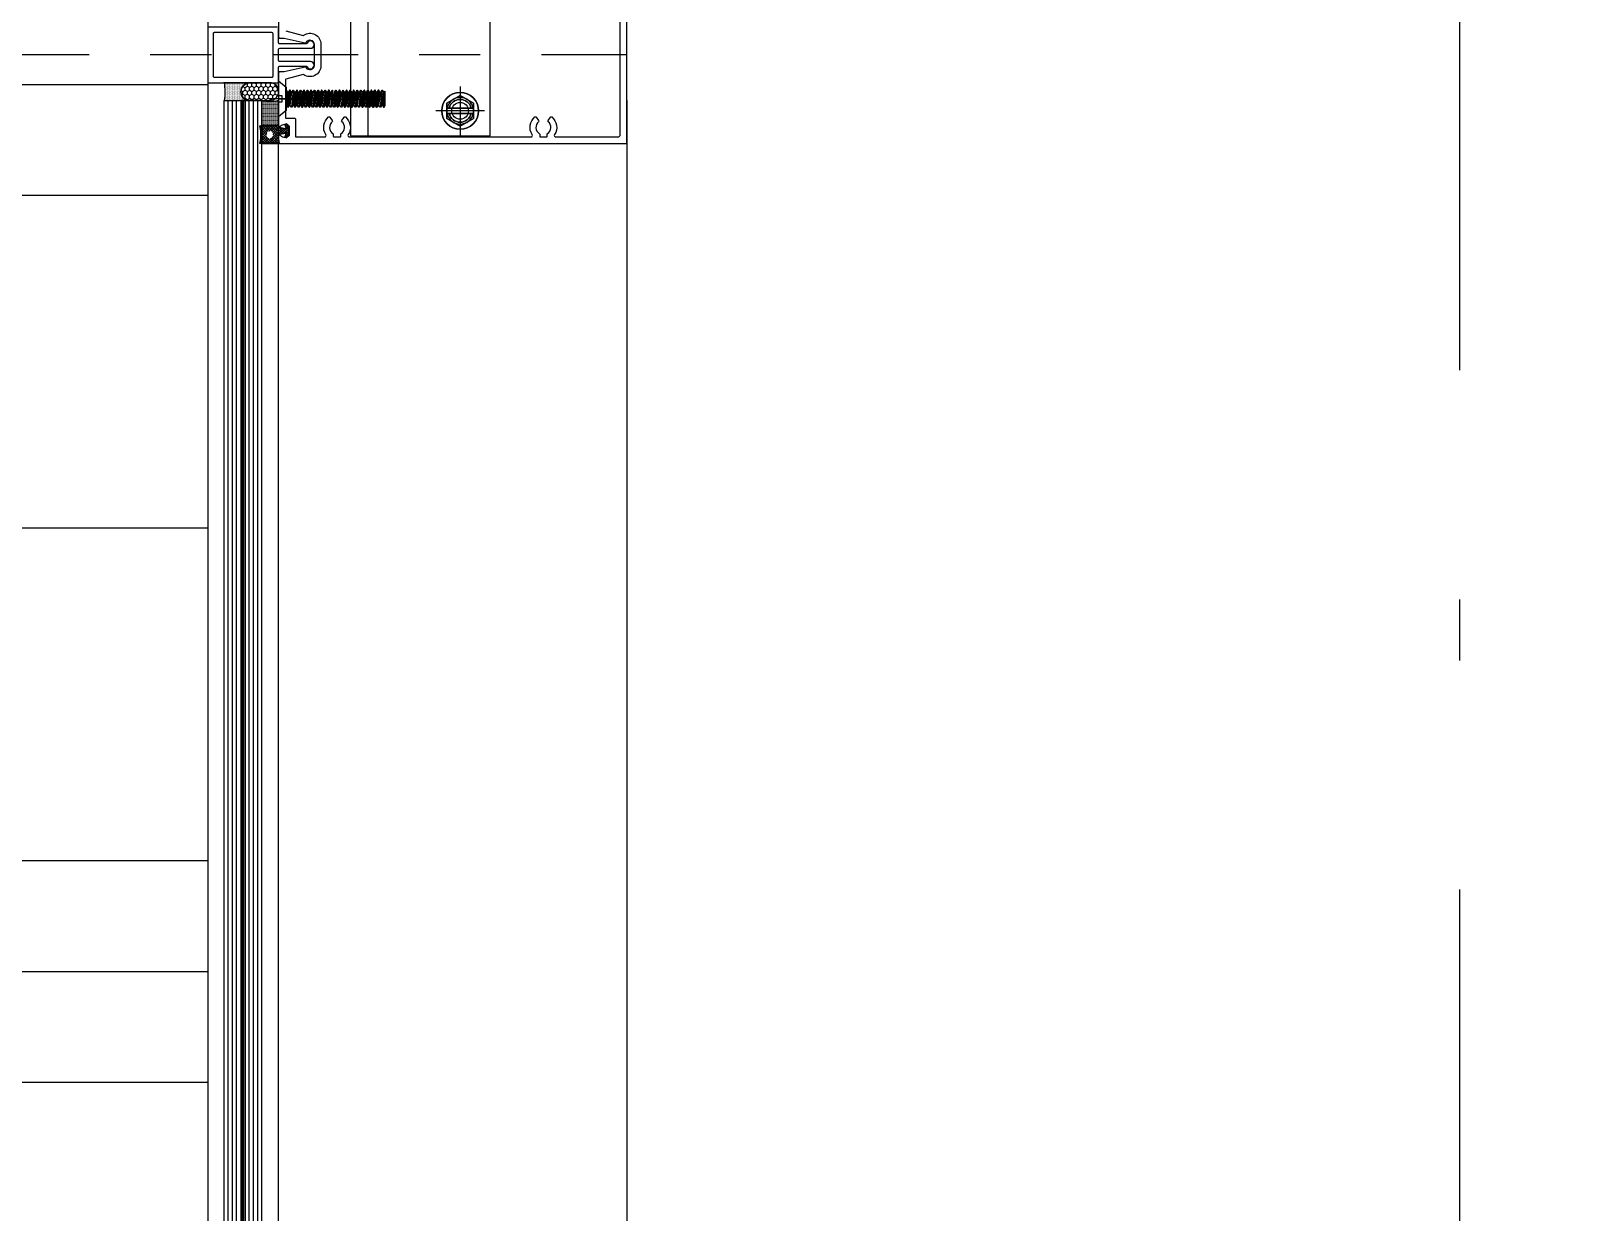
# Model space of a CAD drawing. Header units: millimetres. Extents: x -101 to 3415, y -52 to 1366.
# Drawn here: x 225.975 to 228.498, y 109.317 to 111.251 of the extents above; entities that cross this region are included whole.
import ezdxf

# ---------------------------------------------------------------- set-up
doc = ezdxf.new("R2010")
doc.units = ezdxf.units.MM
doc.linetypes.add('CENTER3', pattern=[0.28, 0.14, -0.05, 0.04, -0.05])
doc.linetypes.add('DASHDOT2', pattern=[0.5, 0.25, -0.125, 0, -0.125])
doc.layers.add('00_ARQ', color=8, linetype='Continuous')
doc.layers.add('A-CANCELERIA', color=2, linetype='Continuous')

# ---------------------------------------------------------------- blocks, each defined once
blk = doc.blocks.new('AUDIT_I_220507212152-0')
at = {"layer": 'A-CANCELERIA'}
h = blk.add_hatch(dxfattribs=at)
h.set_pattern_fill('SELLADOR', color=256, scale=0.0254, angle=-90, style=0)
h.set_pattern_definition([(270, (247.7733591, -67.1400958), (0.00025604724, -0.00012802362), [0, -0.00025604724])])
edge = h.paths.add_edge_path()
edge.add_line((282.33774, -67.9904), (282.34666, -67.9904))
edge.add_arc((282.34666, -67.9901), 0.0003, 270, 344.0117)
edge.add_arc((282.36611, -67.99358), 0.01945, 169.9449, 189.3796)
edge.add_line((282.34691, -67.99675), (282.34091, -67.99675))
edge.add_line((282.34091, -67.99675), (282.33774, -67.99675))
edge.add_arc((282.33774, -67.99358), 0.00318, 270, 449.9812)
h = blk.add_hatch(dxfattribs=at)
h.set_pattern_fill('ANSI37', color=256, scale=0.0002, angle=-90, style=0)
h.set_pattern_definition([(315, (250.7601712, -73.49838193), (0.000449012806, 0.000449012806), []), (45, (250.7601712, -73.49838193), (-0.000449012806, 0.000449012806), [])])
edge = h.paths.add_edge_path()
edge.add_line((282.32719, -68.01215), (282.32739, -68.01038))
edge.add_line((282.32739, -68.01038), (282.32739, -68.00916))
edge.add_arc((282.32701, -68.00916), 0.000381, 360, 438.6001)
edge.add_line((282.32709, -68.00879), (282.32489, -68.00835))
edge.add_arc((282.32486, -68.00847), 0.000127, 438.6001, 554.6322)
edge.add_line((282.32474, -68.0085), (282.32502, -68.00958))
edge.add_arc((282.32465, -68.00968), 0.000381, 194.6322, 374.6322, ccw=False)
edge.add_line((282.32428, -68.00977), (282.32371, -68.00758))
edge.add_line((282.32371, -68.00758), (282.32428, -68.00539))
edge.add_arc((282.32465, -68.00549), 0.000381, 345.3678, 525.3678, ccw=False)
edge.add_line((282.32502, -68.00558), (282.32474, -68.00666))
edge.add_arc((282.32486, -68.00669), 0.000127, 525.3678, 641.3999)
edge.add_line((282.32489, -68.00682), (282.32709, -68.00637))
edge.add_arc((282.32701, -68.006), 0.000381, 281.3999, 360)
edge.add_line((282.32739, -68.006), (282.32739, -68.0058))
edge.add_line((282.32739, -68.0058), (282.33374, -68.0058))
edge.add_line((282.33374, -68.0058), (282.33374, -68.00758))
edge.add_line((282.33374, -68.00758), (282.33374, -68.01038))
edge.add_line((282.33374, -68.01038), (282.33374, -68.01215))
edge.add_line((282.33374, -68.01215), (282.32719, -68.01215))
edge = h.paths.add_edge_path(flags=16)
edge.add_line((282.33171, -68.00923), (282.33171, -68.00873))
edge.add_arc((282.33057, -68.00873), 0.00114, 360, 540)
edge.add_line((282.32943, -68.00873), (282.32943, -68.00923))
edge.add_arc((282.33057, -68.00923), 0.00114, 540, 720)

msp = doc.modelspace()

# ---------------------------------------------------------------- hatches: boundary and pattern name
at = {"layer": '00_ARQ'}
h = msp.add_hatch(dxfattribs=at)
h.set_pattern_fill('PLASTI', color=9, scale=0.228646)
h.set_pattern_definition([(0, (-3488.3955, -6.6233), (0, 1.4519016), []), (0, (-3488.3955, -6.4419), (0, 1.4519016), []), (0, (-3488.3955, -6.2604), (0, 1.4519016), []), (0, (-3488.3955, -5.7159), (0, 1.4519016), [])])
edge = h.paths.add_edge_path()
edge.add_line((226.2649, 169.1231), (226.2649, 80.5374))
edge.add_line((226.2649, 80.5374), (213.9179, 80.5374))
edge.add_line((213.9179, 80.5374), (213.9179, 179.9984))
edge.add_line((213.9179, 179.9984), (255.187, 179.9984))
edge.add_line((255.187, 179.9984), (255.187, 163.5359))
edge.add_line((255.187, 163.5359), (242.2388, 163.5359))
edge.add_line((242.2388, 163.5359), (242.2388, 175.334))
edge.add_line((242.2388, 175.334), (234.0075, 175.334))
edge.add_line((234.0075, 175.334), (234.0075, 163.5359))
edge.add_line((234.0075, 163.5359), (227.2349, 163.5359))
edge.add_line((227.2349, 163.5359), (227.2349, 163.7409))
edge.add_line((227.2349, 163.7409), (226.9508, 163.7409))
edge.add_line((226.9508, 163.7409), (226.9508, 169.1157))
edge.add_line((226.9508, 169.1157), (227.0024, 169.1157))
edge.add_arc((227.0024, 169.1112), 0.00457, 38.4506, 90, ccw=False)
edge.add_line((227.006, 169.114), (227.1182, 168.91))
edge.add_arc((227.1213, 168.9117), 0.00343, 208.8256, 279.625)
edge.add_line((227.1218, 168.9083), (227.1886, 168.9083))
edge.add_line((227.1886, 168.9083), (227.1886, 168.9156))
edge.add_line((227.1886, 168.9156), (227.1254, 168.9156))
edge.add_arc((227.1254, 168.9202), 0.00457, 218.4506, 270, ccw=False)
edge.add_line((227.1218, 168.9173), (227.0095, 169.1213))
edge.add_arc((227.0065, 169.1197), 0.00343, 28.8256, 99.625)
edge.add_line((227.0059, 169.1231), (226.2649, 169.1231))
h = msp.add_hatch(dxfattribs=at)
h.set_pattern_fill('HONEY', color=9, scale=0.001372, angle=90, style=0)
h.set_pattern_definition([(90, (384.4279665, 115.0541626), (0.00377215011, 0.00653355721), [0.0043557048, -0.0087114096]), (330, (384.4279665, 115.0541626), (0.00377215146, -0.00653355643), [0.0043557048, -0.0087114096]), (30, (384.4279665, 115.0541626), (0.00754430158, 7.8e-10), [-0.0087114096, 0.0043557048])])
edge = h.paths.add_edge_path()
edge.add_line((226.3663, 111.166), (226.3335, 111.1658))
edge.add_arc((226.3335, 111.1513), 0.0145, 90, 270)
edge.add_line((226.3335, 111.1367), (226.3663, 111.137))
edge.add_arc((226.3663, 111.1515), 0.0145, 270, 450)
h = msp.add_hatch(dxfattribs=at)
h.set_pattern_fill('DOTS', color=9, scale=0.000457292, style=0)
h.set_pattern_definition([(180, (359.62721535, 119.7117538), (-0.0003629754005, 0.000725950801), [0, -0.000725950801])])
edge = h.paths.add_edge_path()
edge.add_ellipse((226.3658, 111.1984), major_axis=(0.0445, 0.0445), ratio=1, start_angle=213.6164, end_angle=238.8049, ccw=False)
edge.add_line((226.3534, 111.1367), (226.3534, 111.0964))
edge.add_ellipse((226.3658, 111.1581), major_axis=(-0.0445, 0.0445), ratio=1, start_angle=123.6164, end_angle=130.3882)
edge.add_line((226.3607, 111.0953), (226.3709, 111.0953))
edge.add_ellipse((226.3658, 111.1581), major_axis=(-0.0445, 0.0445), ratio=1, start_angle=139.6118, end_angle=148.8049)
edge.add_line((226.3808, 111.097), (226.3808, 111.1373))

# ---------------------------------------------------------------- linework, layer by layer
at = {"layer": '00_ARQ', "color": 9, "linetype": 'DASHDOT2', "ltscale": 3}
msp.add_line((228.3141, 38.6952), (228.3141, 195.7659), dxfattribs=at)
at = {"layer": '00_ARQ', "color": 9}
for p, q in [((226.5546, 111.1521), (226.5546, 111.1281)), ((226.3262, 111.1367), (226.3193, 111.1367)), ((226.3808, 111.1397), (226.4069, 111.1397))]:
    msp.add_line(p, q, dxfattribs=at)
for points in [[(226.3791, 111.2572, 0), (226.2666, 111.2572, 0.414214)], [(226.3808, 94.7689), (226.3808, 94.793, 0.414214), (226.3791, 94.7947, 0), (226.2666, 94.7947, 0.414214), (226.2649, 94.793)], [(226.3808, 111.3267), (226.3808, 111.2407, 0.414214), (226.3826, 111.2389), (226.3899, 111.2389), (226.4243, 111.2313, 0.356258), (226.4258, 111.2321, -0.808797), (226.4389, 111.2292), (226.4389, 111.1938, -0.808797), (226.4258, 111.1909, 0.356258), (226.4243, 111.1917), (226.3899, 111.1841), (226.3826, 111.1841, 0.414214), (226.3808, 111.1823), (226.3808, 111.0963, 0.669376), (226.3838, 111.095, -0.199773), (226.3912, 111.0981), (226.3924, 111.0981, -0.414214), (226.3982, 111.0923), (226.3982, 111.0821, -0.414214), (226.3924, 111.0763), (226.3912, 111.0763, -0.199773), (226.3838, 111.0794, 0.669376), (226.3808, 111.0782), (226.3808, 111.0782), (226.3808, 111.0686, 0.414214), (226.3831, 111.0663), (226.9491, 111.0663, 0.414214), (226.9508, 111.068), (226.9508, 111.355, 0.414214)], [(226.3924, 111.2512), (226.4207, 111.2436, 0.221837), (226.4219, 111.2438), (226.4219, 111.2438, -0.606882), (226.4499, 111.2292), (226.4499, 111.1938, -0.608426), (226.4218, 111.1792, 0.222929), (226.4207, 111.1794), (226.3924, 111.1718, 0.339454), (226.3918, 111.171), (226.3918, 111.1095, 0.414214), (226.3931, 111.1081), (226.4069, 111.1081, -0.414214), (226.4082, 111.1068), (226.4082, 111.0786, 0.414214), (226.4096, 111.0773), (226.4561, 111.0773, 0.597055), (226.4581, 111.081, -0.38562), (226.4626, 111.11, -0.433937), (226.4646, 111.1098), (226.4686, 111.104, -0.384737), (226.4684, 111.1022, 0.496289), (226.4697, 111.0829, -0.251974), (226.4703, 111.0818), (226.4703, 111.0786, 0.414214), (226.4717, 111.0773), (226.4811, 111.0773, 0.414214), (226.4825, 111.0786), (226.4825, 111.0818, -0.251973), (226.4831, 111.0829, 0.496295), (226.4844, 111.1022, -0.384687), (226.4841, 111.104), (226.4882, 111.1098, -0.434031), (226.4901, 111.11, -0.385613), (226.4946, 111.081, 0.597063), (226.4967, 111.0773), (226.7938, 111.0773, 0.597023), (226.7958, 111.081, -0.38562), (226.8003, 111.11, -0.433937), (226.8023, 111.1098), (226.8063, 111.104, -0.384737), (226.8061, 111.1022, 0.496289), (226.8074, 111.0829, -0.251974), (226.808, 111.0818), (226.808, 111.0786, 0.414214), (226.8094, 111.0773), (226.8188, 111.0773, 0.414214), (226.8201, 111.0786), (226.8201, 111.0818, -0.251973), (226.8207, 111.0829, 0.496295), (226.822, 111.1022, -0.384687), (226.8218, 111.104), (226.8258, 111.1098, -0.434031), (226.8278, 111.11, -0.385613), (226.8323, 111.081, 0.597036), (226.8343, 111.0773), (226.9362, 111.0773, 0.414214), (226.9398, 111.0809), (226.9398, 111.3421, 0.414214)], [(226.2649, 111.2555), (226.2649, 111.1675, 0.414214), (226.2666, 111.1658), (226.3791, 111.1658, 0.414214), (226.3808, 111.1675), (226.3808, 111.1916, -0.414214), (226.3826, 111.1933), (226.4258, 111.1933, -0.299044), (226.4274, 111.1922, 0.814098), (226.4389, 111.1946, 0.414214), (226.4329, 111.2006), (226.3826, 111.2006, -0.414214), (226.3808, 111.2023), (226.3808, 111.2207, -0.414214), (226.3826, 111.2224), (226.4329, 111.2224, 0.999975), (226.4329, 111.2344, 0.299206), (226.4274, 111.2308, -0.299044), (226.4258, 111.2297), (226.3826, 111.2297, -0.414214), (226.3808, 111.2314), (226.3808, 111.2555, 0.414214)], [(226.9508, 111.1367), (226.9509, 97.767), (226.7075, 97.767), (226.6937, 97.7807), (226.6937, 97.9019, 0.414214), (226.6709, 97.9248), (226.6066, 97.9248, 0.414214), (226.5837, 97.9019), (226.5837, 97.7807), (226.57, 97.767), (226.4187, 97.767), (226.4187, 97.8438, 0.414214), (226.4072, 97.8553), (226.3808, 97.8553), (226.3808, 111.1367)]]:
    msp.add_lwpolyline(points, format="xyb", dxfattribs=at)
for points in [[(226.2649, 169.1231), (226.2649, 80.5374), (213.9179, 80.5374), (213.9179, 179.9984)], [(226.5273, 111.0789), (226.5273, 111.3441)], [(226.3936, 111.1536), (226.3954, 111.1504), (226.3932, 111.1343)], [(226.3936, 111.1536), (226.3932, 111.1501)], [(226.3932, 111.1536), (226.3936, 111.1536)], [(226.3968, 111.1504), (226.3954, 111.1504)], [(226.3957, 111.1258), (226.3987, 111.1536)], [(226.3994, 111.1536), (226.3965, 111.1258)], [(226.4012, 111.1504), (226.4026, 111.1504)], [(226.4045, 111.1536), (226.4016, 111.1258)], [(226.4052, 111.1536), (226.4023, 111.1258)], [(226.4085, 111.1504), (226.407, 111.1504)], [(226.4074, 111.1258), (226.4103, 111.1536)], [(226.411, 111.1536), (226.4081, 111.1258)], [(226.4128, 111.1504), (226.4143, 111.1504)], [(226.4161, 111.1536), (226.4132, 111.1258)], [(226.4168, 111.1536), (226.4139, 111.1258)], [(226.4201, 111.1504), (226.4186, 111.1504)], [(226.419, 111.1258), (226.4219, 111.1536)], [(226.4226, 111.1536), (226.4197, 111.1258)], [(226.4236, 111.144), (226.4244, 111.1504), (226.4236, 111.1519)], [(226.4244, 111.1504), (226.4259, 111.1504)], [(226.4277, 111.1536), (226.4248, 111.1258)], [(226.4284, 111.1536), (226.4255, 111.1258)], [(226.4317, 111.1504), (226.4302, 111.1504)], [(226.4306, 111.1258), (226.4335, 111.1536)], [(226.4342, 111.1536), (226.4313, 111.1258)], [(226.436, 111.1504), (226.4375, 111.1504)], [(226.4393, 111.1536), (226.4364, 111.1258)], [(226.44, 111.1536), (226.4371, 111.1258)], [(226.4418, 111.1504), (226.4433, 111.1504)], [(226.4451, 111.1536), (226.4422, 111.1258)], [(226.4458, 111.1536), (226.4429, 111.1258)], [(226.4491, 111.1504), (226.4477, 111.1504)], [(226.448, 111.1258), (226.4509, 111.1536)], [(226.4516, 111.1536), (226.4487, 111.1258)], [(226.4535, 111.1504), (226.4549, 111.1504)], [(226.4567, 111.1536), (226.4538, 111.1258)], [(226.4575, 111.1536), (226.4545, 111.1258)], [(226.4607, 111.1504), (226.4593, 111.1504)], [(226.4596, 111.1258), (226.4625, 111.1536)], [(226.4633, 111.1536), (226.4604, 111.1258)], [(226.4687, 111.1343), (226.468, 111.1289), (226.4662, 111.1258), (226.4654, 111.1258), (226.4636, 111.1289), (226.4665, 111.1504), (226.4683, 111.1536), (226.4687, 111.1536)], [(226.4651, 111.1504), (226.4665, 111.1504)], [(226.4683, 111.1536), (226.4654, 111.1258)], [(226.4687, 111.1501), (226.4662, 111.1258)], [(226.4687, 111.1536), (226.4687, 111.1289), (226.468, 111.1289)], [(226.4709, 111.1504), (226.4723, 111.1504)], [(226.4741, 111.1536), (226.4712, 111.1258)], [(226.4749, 111.1536), (226.472, 111.1258)], [(226.4781, 111.1504), (226.4767, 111.1504)], [(226.4771, 111.1258), (226.48, 111.1536)], [(226.4807, 111.1536), (226.4778, 111.1258)], [(226.4825, 111.1504), (226.484, 111.1504)], [(226.4858, 111.1536), (226.4829, 111.1258)], [(226.4865, 111.1536), (226.4836, 111.1258)], [(226.4898, 111.1504), (226.4883, 111.1504)], [(226.4887, 111.1258), (226.4916, 111.1536)], [(226.4923, 111.1536), (226.4894, 111.1258)], [(226.4932, 111.144), (226.4941, 111.1504), (226.4932, 111.1519)], [(226.4941, 111.1504), (226.4956, 111.1504)], [(226.4974, 111.1536), (226.4945, 111.1258)], [(226.4981, 111.1536), (226.4952, 111.1258)], [(226.5014, 111.1504), (226.4999, 111.1504)], [(226.5003, 111.1258), (226.5032, 111.1536)], [(226.5039, 111.1536), (226.501, 111.1258)], [(226.5057, 111.1504), (226.5072, 111.1504)], [(226.509, 111.1536), (226.5061, 111.1258)], [(226.5097, 111.1536), (226.5068, 111.1258)], [(226.5115, 111.1504), (226.513, 111.1504)], [(226.5148, 111.1536), (226.5119, 111.1258)], [(226.5155, 111.1536), (226.5126, 111.1258)], [(226.5188, 111.1504), (226.5173, 111.1504)], [(226.5177, 111.1258), (226.5206, 111.1536)], [(226.5213, 111.1536), (226.5184, 111.1258)], [(226.5232, 111.1504), (226.5246, 111.1504)], [(226.5264, 111.1536), (226.5235, 111.1258)], [(226.5271, 111.1536), (226.5242, 111.1258)], [(226.5304, 111.1504), (226.529, 111.1504)], [(226.5293, 111.1258), (226.5322, 111.1536)], [(226.533, 111.1536), (226.53, 111.1258)], [(226.5384, 111.1343), (226.5377, 111.1289), (226.5359, 111.1258), (226.5351, 111.1258), (226.5333, 111.1289), (226.5362, 111.1504), (226.538, 111.1536), (226.5384, 111.1536)], [(226.5348, 111.1504), (226.5362, 111.1504)], [(226.5362, 111.1504), (226.5348, 111.1504)], [(226.538, 111.1536), (226.5351, 111.1258)], [(226.5351, 111.1258), (226.538, 111.1536)], [(226.5388, 111.1536), (226.5359, 111.1258)], [(226.5384, 111.1501), (226.5359, 111.1258)], [(226.5384, 111.1536), (226.5384, 111.1289), (226.5377, 111.1289)], [(226.5442, 111.1343), (226.5435, 111.1289), (226.5417, 111.1258), (226.5409, 111.1258), (226.5391, 111.1289), (226.542, 111.1504), (226.5438, 111.1536), (226.5442, 111.1536)], [(226.5406, 111.1504), (226.542, 111.1504)], [(226.542, 111.1504), (226.5406, 111.1504)], [(226.5438, 111.1536), (226.5409, 111.1258)], [(226.5409, 111.1258), (226.5438, 111.1536)], [(226.5446, 111.1536), (226.5417, 111.1258)], [(226.5442, 111.1501), (226.5417, 111.1258)], [(226.5442, 111.1536), (226.5442, 111.1289), (226.5435, 111.1289)], [(226.5464, 111.1504), (226.5478, 111.1504)], [(226.5496, 111.1536), (226.5467, 111.1258)], [(226.5504, 111.1536), (226.5475, 111.1258)], [(226.5546, 111.1521), (226.5536, 111.1504), (226.5507, 111.1289), (226.5526, 111.1258), (226.5533, 111.1258), (226.5546, 111.1281)], [(226.5536, 111.1504), (226.5522, 111.1504)], [(226.5526, 111.1258), (226.5546, 111.1452)], [(226.6778, 111.1599), (226.6778, 111.0802)], [(226.2916, 97.8052), (226.2916, 111.1367), (226.319, 111.1367), (226.319, 97.8052)], [(226.2984, 97.8052), (226.2984, 111.1367)], [(226.3053, 97.8052), (226.3053, 111.1367)], [(226.3121, 97.8052), (226.3121, 111.1367)], [(226.3534, 97.8052), (226.3534, 111.1367), (226.3259, 111.1367), (226.3259, 97.8052)], [(226.3328, 97.8052), (226.3328, 111.1367)], [(226.3397, 97.8052), (226.3397, 111.1367)], [(226.3465, 97.8052), (226.3465, 111.1367)], [(226.4806, 111.1397), (226.3664, 111.1397)], [(226.3939, 111.1289), (226.3932, 111.1289)], [(226.3983, 111.1289), (226.3997, 111.1289)], [(226.4055, 111.1289), (226.4041, 111.1289)], [(226.4099, 111.1289), (226.4114, 111.1289)], [(226.4172, 111.1289), (226.4157, 111.1289)], [(226.4215, 111.1289), (226.423, 111.1289)], [(226.4288, 111.1289), (226.4273, 111.1289)], [(226.4331, 111.1289), (226.4346, 111.1289)], [(226.4389, 111.1289), (226.4404, 111.1289)], [(226.4462, 111.1289), (226.4447, 111.1289)], [(226.4506, 111.1289), (226.452, 111.1289)], [(226.4578, 111.1289), (226.4564, 111.1289)], [(226.4622, 111.1289), (226.4636, 111.1289)], [(226.468, 111.1289), (226.4694, 111.1289)], [(226.4752, 111.1289), (226.4738, 111.1289)], [(226.4796, 111.1289), (226.481, 111.1289)], [(226.4869, 111.1289), (226.4854, 111.1289)], [(226.4912, 111.1289), (226.4927, 111.1289)], [(226.4985, 111.1289), (226.497, 111.1289)], [(226.5028, 111.1289), (226.5043, 111.1289)], [(226.5086, 111.1289), (226.5101, 111.1289)], [(226.5159, 111.1289), (226.5144, 111.1289)], [(226.5202, 111.1289), (226.5217, 111.1289)], [(226.5275, 111.1289), (226.5261, 111.1289)], [(226.5319, 111.1289), (226.5333, 111.1289)], [(226.5333, 111.1289), (226.5319, 111.1289)], [(226.5377, 111.1289), (226.5391, 111.1289)], [(226.5391, 111.1289), (226.5377, 111.1289)], [(226.5435, 111.1289), (226.5449, 111.1289)], [(226.5507, 111.1289), (226.5493, 111.1289)], [(226.5546, 111.1383), (226.5533, 111.1258)], [(226.7177, 111.12), (226.6379, 111.12)], [(226.6996, 111.1244), (226.656, 111.1244)], [(226.6996, 111.1157), (226.656, 111.1157)]]:
    msp.add_lwpolyline(points, dxfattribs=at)
for points in [[(226.4982, 111.0789), (226.7269, 111.0789), (226.7269, 111.3441), (226.4982, 111.3441)], [(226.3808, 111.1349), (226.3865, 111.1349), (226.3865, 111.1445), (226.3808, 111.1445), (226.3808, 111.1691), (226.3932, 111.1587), (226.3932, 111.1207), (226.3808, 111.1103)], [(226.3957, 111.1258), (226.3965, 111.1258), (226.3983, 111.1289), (226.4012, 111.1504), (226.3994, 111.1536), (226.3987, 111.1536), (226.3968, 111.1504), (226.3939, 111.1289)], [(226.4052, 111.1536), (226.407, 111.1504), (226.4041, 111.1289), (226.4023, 111.1258), (226.4016, 111.1258), (226.3997, 111.1289), (226.4026, 111.1504), (226.4045, 111.1536)], [(226.4074, 111.1258), (226.4081, 111.1258), (226.4099, 111.1289), (226.4128, 111.1504), (226.411, 111.1536), (226.4103, 111.1536), (226.4085, 111.1504), (226.4055, 111.1289)], [(226.4168, 111.1536), (226.4186, 111.1504), (226.4157, 111.1289), (226.4139, 111.1258), (226.4132, 111.1258), (226.4114, 111.1289), (226.4143, 111.1504), (226.4161, 111.1536)], [(226.419, 111.1258), (226.4197, 111.1258), (226.4215, 111.1289), (226.4244, 111.1504), (226.4226, 111.1536), (226.4219, 111.1536), (226.4201, 111.1504), (226.4172, 111.1289)], [(226.4284, 111.1536), (226.4302, 111.1504), (226.4273, 111.1289), (226.4255, 111.1258), (226.4248, 111.1258), (226.423, 111.1289), (226.4259, 111.1504), (226.4277, 111.1536)], [(226.4306, 111.1258), (226.4313, 111.1258), (226.4331, 111.1289), (226.436, 111.1504), (226.4342, 111.1536), (226.4335, 111.1536), (226.4317, 111.1504), (226.4288, 111.1289)], [(226.44, 111.1536), (226.4418, 111.1504), (226.4389, 111.1289), (226.4371, 111.1258), (226.4364, 111.1258), (226.4346, 111.1289), (226.4375, 111.1504), (226.4393, 111.1536)], [(226.4458, 111.1536), (226.4477, 111.1504), (226.4447, 111.1289), (226.4429, 111.1258), (226.4422, 111.1258), (226.4404, 111.1289), (226.4433, 111.1504), (226.4451, 111.1536)], [(226.448, 111.1258), (226.4487, 111.1258), (226.4506, 111.1289), (226.4535, 111.1504), (226.4516, 111.1536), (226.4509, 111.1536), (226.4491, 111.1504), (226.4462, 111.1289)], [(226.4575, 111.1536), (226.4593, 111.1504), (226.4564, 111.1289), (226.4545, 111.1258), (226.4538, 111.1258), (226.452, 111.1289), (226.4549, 111.1504), (226.4567, 111.1536)], [(226.4596, 111.1258), (226.4604, 111.1258), (226.4622, 111.1289), (226.4651, 111.1504), (226.4633, 111.1536), (226.4625, 111.1536), (226.4607, 111.1504), (226.4578, 111.1289)], [(226.4749, 111.1536), (226.4767, 111.1504), (226.4738, 111.1289), (226.472, 111.1258), (226.4712, 111.1258), (226.4694, 111.1289), (226.4723, 111.1504), (226.4741, 111.1536)], [(226.4771, 111.1258), (226.4778, 111.1258), (226.4796, 111.1289), (226.4825, 111.1504), (226.4807, 111.1536), (226.48, 111.1536), (226.4781, 111.1504), (226.4752, 111.1289)], [(226.4865, 111.1536), (226.4883, 111.1504), (226.4854, 111.1289), (226.4836, 111.1258), (226.4829, 111.1258), (226.481, 111.1289), (226.484, 111.1504), (226.4858, 111.1536)], [(226.4887, 111.1258), (226.4894, 111.1258), (226.4912, 111.1289), (226.4941, 111.1504), (226.4923, 111.1536), (226.4916, 111.1536), (226.4898, 111.1504), (226.4869, 111.1289)], [(226.4981, 111.1536), (226.4999, 111.1504), (226.497, 111.1289), (226.4952, 111.1258), (226.4945, 111.1258), (226.4927, 111.1289), (226.4956, 111.1504), (226.4974, 111.1536)], [(226.5003, 111.1258), (226.501, 111.1258), (226.5028, 111.1289), (226.5057, 111.1504), (226.5039, 111.1536), (226.5032, 111.1536), (226.5014, 111.1504), (226.4985, 111.1289)], [(226.5097, 111.1536), (226.5115, 111.1504), (226.5086, 111.1289), (226.5068, 111.1258), (226.5061, 111.1258), (226.5043, 111.1289), (226.5072, 111.1504), (226.509, 111.1536)], [(226.5155, 111.1536), (226.5173, 111.1504), (226.5144, 111.1289), (226.5126, 111.1258), (226.5119, 111.1258), (226.5101, 111.1289), (226.513, 111.1504), (226.5148, 111.1536)], [(226.5177, 111.1258), (226.5184, 111.1258), (226.5202, 111.1289), (226.5232, 111.1504), (226.5213, 111.1536), (226.5206, 111.1536), (226.5188, 111.1504), (226.5159, 111.1289)], [(226.5271, 111.1536), (226.529, 111.1504), (226.5261, 111.1289), (226.5242, 111.1258), (226.5235, 111.1258), (226.5217, 111.1289), (226.5246, 111.1504), (226.5264, 111.1536)], [(226.5293, 111.1258), (226.53, 111.1258), (226.5319, 111.1289), (226.5348, 111.1504), (226.533, 111.1536), (226.5322, 111.1536), (226.5304, 111.1504), (226.5275, 111.1289)], [(226.5351, 111.1258), (226.5359, 111.1258), (226.5377, 111.1289), (226.5406, 111.1504), (226.5388, 111.1536), (226.538, 111.1536), (226.5362, 111.1504), (226.5333, 111.1289)], [(226.5409, 111.1258), (226.5417, 111.1258), (226.5435, 111.1289), (226.5464, 111.1504), (226.5446, 111.1536), (226.5438, 111.1536), (226.542, 111.1504), (226.5391, 111.1289)], [(226.5504, 111.1536), (226.5522, 111.1504), (226.5493, 111.1289), (226.5475, 111.1258), (226.5467, 111.1258), (226.5449, 111.1289), (226.5478, 111.1504), (226.5496, 111.1536)], [(226.6996, 111.1326), (226.6778, 111.1452), (226.656, 111.1326), (226.656, 111.1075), (226.6778, 111.0949), (226.6996, 111.1075)], [(226.6996, 111.1326), (226.6996, 111.1075), (226.6778, 111.0949), (226.656, 111.1075), (226.656, 111.1326), (226.6778, 111.1452)], [(226.6996, 111.1244), (226.656, 111.1244), (226.656, 111.1157), (226.6996, 111.1157)]]:
    msp.add_lwpolyline(points, close=True, dxfattribs=at)
at = {"layer": '00_ARQ', "color": 9, "elevation": -0.0001}
msp.add_lwpolyline([(226.2736, 111.1767, 0.414214), (226.2754, 111.1749), (226.3379, 111.1749), (226.3699, 111.1749, 0.414214), (226.3717, 111.1767), (226.3717, 111.2463, 0.414214), (226.3699, 111.2481), (226.3379, 111.2481), (226.2754, 111.2481, 0.414214), (226.2736, 111.2463)], format="xyb", close=True, dxfattribs=at)
at = {"layer": '00_ARQ', "color": 9, "linetype": 'CENTER3'}
msp.add_lwpolyline([(226.9508, 111.2115), (223.8245, 111.2115)], dxfattribs=at)
at = {"layer": '00_ARQ', "color": 9}
for points in [[(226.3335, 111.1658), (226.2927, 111.1658, -0.334652), (226.2914, 111.1668, -0.085004), (226.2916, 111.1367), (226.319, 111.1367), (226.3335, 111.1367, -0.999836)], [(226.3663, 111.166), (226.3335, 111.1658, 1), (226.3335, 111.1367), (226.3663, 111.137, 1)], [(226.6476, 111.12, 1), (226.708, 111.12, 1)], [(226.6565, 111.1244), (226.6597, 111.1244, -0.788045), (226.6959, 111.1244), (226.6991, 111.1244, 0.816497)], [(226.6565, 111.1244), (226.6597, 111.1244, -0.788045), (226.6959, 111.1244), (226.6991, 111.1244, 0.816497)], [(226.6597, 111.1157), (226.6565, 111.1157, 0.816497), (226.6991, 111.1157), (226.6959, 111.1157, -0.788045)], [(226.6991, 111.1157), (226.6959, 111.1157, -0.788045), (226.6597, 111.1157), (226.6565, 111.1157, 0.816497)], [(226.6597, 111.1244), (226.6959, 111.1244, 0.788045)], [(226.6597, 111.1244), (226.6959, 111.1244, 0.788045)], [(226.6959, 111.1157), (226.6597, 111.1157, 0.788045)], [(226.6959, 111.1157), (226.6597, 111.1157, 0.788045)], [(226.3822, 111.0927), (226.3923, 111.0907, 0.554492), (226.393, 111.0914), (226.3917, 111.0964, -1), (226.395, 111.0972), (226.3977, 111.0872), (226.395, 111.0772, -1), (226.3917, 111.0781), (226.393, 111.083, 0.554492), (226.3923, 111.0837), (226.3822, 111.0817, 0.357068), (226.3808, 111.08), (226.3808, 111.0744), (226.3817, 111.0663), (226.35, 111.0663), (226.3518, 111.0744), (226.3518, 111.0872), (226.35, 111.0953), (226.3808, 111.0953), (226.3808, 111.0945, 0.357068)], [(226.3817, 111.0663), (226.3808, 111.0744), (226.3808, 111.08, -0.357068), (226.3822, 111.0817), (226.3923, 111.0837, -0.554492), (226.393, 111.083), (226.3917, 111.0781, 1), (226.395, 111.0772), (226.3977, 111.0872), (226.395, 111.0972, 1), (226.3917, 111.0964), (226.393, 111.0914, -0.554492), (226.3923, 111.0907), (226.3822, 111.0927, -0.357068), (226.3808, 111.0945), (226.3808, 111.0953), (226.3518, 111.0953), (226.3518, 111.0872), (226.3518, 111.0872), (226.3518, 111.0744), (226.3518, 111.0744), (226.3518, 111.0663)]]:
    msp.add_lwpolyline(points, format="xyb", close=True, dxfattribs=at)
at = {"layer": '00_ARQ', "color": 9, "const_width": 0.00457}
msp.add_lwpolyline([(226.3225, 97.8052), (226.3225, 111.1367)], dxfattribs=at)
at = {"layer": '00_ARQ', "color": 9}
for radius in [0.0302, 0.0137, 0.0137]:
    msp.add_circle((226.6778, 111.12), radius, dxfattribs=at)
for centre in [(226.3658, 111.1984), (226.3658, 111.1581)]:
    msp.add_arc(centre, 0.0629, 258.6164, 283.8049, dxfattribs=at)

# ---------------------------------------------------------------- block references
at = {"layer": '00_ARQ', "color": 9, "xscale": -4.572918431750428, "yscale": 4.572918431750796, "zscale": 4.572918431750772}
msp.add_blockref('AUDIT_I_220507212152-0', (1517.441, 422.0803), dxfattribs=at)

doc.saveas('drawing.dxf')
